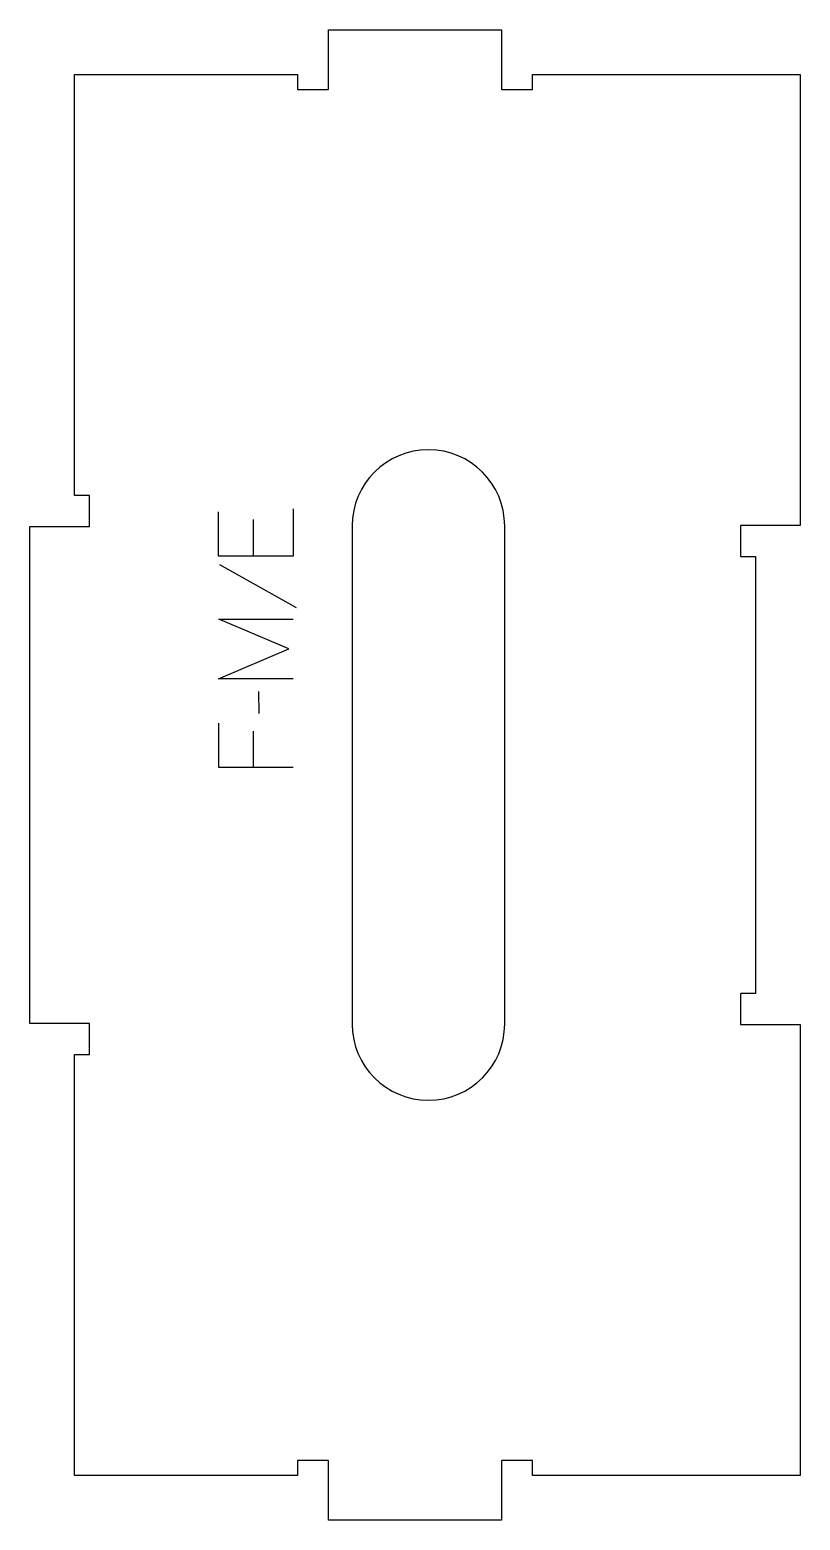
# Model space of a CAD drawing. Header units: millimetres. Extents: x -157 to 152, y -299 to 299.
import ezdxf

# ---------------------------------------------------------------- set-up
doc = ezdxf.new("R2010")
doc.units = ezdxf.units.MM
for name, color, linetype, true_color in [('1_ANYTOOL_1MMDEEP_LABELS_S', 2, 'Continuous', 0xffff00), ('3_ANYTOOL_CUTTHROUGH_INSID', 4, 'Continuous', 0x00ffff), ('4_ANYTOOL_CUTTHROUGH_OUTSI', 5, 'Continuous', 0x0000ff)]:
    doc.layers.add(name, color=color, linetype=linetype, true_color=true_color)

msp = doc.modelspace()

# ---------------------------------------------------------------- linework, layer by layer
at = {"layer": '1_ANYTOOL_1MMDEEP_LABELS_S'}
for p, q in [((-67.64, 102.56), (-67.64, 87.9)), ((-81.1, 84.47), (-50.33, 67.29)), ((-65.45, 33.47), (-65.37, 24.69)), ((-67.6, 17.66), (-67.6, 3.17))]:
    msp.add_line(p, q, dxfattribs=at)
for points in [[(-51.57, 106.84), (-51.57, 87.9), (-81.57, 87.9), (-81.57, 105.73)], [(-51.57, 38.61), (-81.57, 38.61), (-53.2, 50.61), (-81.44, 62.61), (-51.57, 62.61)], [(-81.57, 20.83), (-81.57, 3.17), (-51.57, 3.17)]]:
    msp.add_lwpolyline(points, dxfattribs=at)
at = {"layer": '3_ANYTOOL_CUTTHROUGH_INSID'}
msp.add_lwpolyline([(-27.82, -100, 1), (33.46, -100), (33.46, 100, 1), (-27.82, 100)], format="xyb", close=True, dxfattribs=at)
at = {"layer": '4_ANYTOOL_CUTTHROUGH_OUTSI'}
msp.add_lwpolyline([(134.18, -87.75), (128.43, -87.75, 0.414214), (128.18, -88), (128.18, -100, 0.414214), (128.43, -100.25), (152.18, -100.25), (152.18, -281.25), (44.68, -281.25), (44.68, -275.5, 0.414214), (44.43, -275.25), (32.43, -275.25, 0.414214), (32.18, -275.5), (32.18, -299.25), (-37.32, -299.25), (-37.32, -275.5, 0.414214), (-37.57, -275.25), (-49.57, -275.25, 0.414214), (-49.82, -275.5), (-49.82, -281.25), (-139.32, -281.25), (-139.32, -112.25), (-133.57, -112.25, 0.414214), (-133.32, -112), (-133.32, -100, 0.414214), (-133.57, -99.75), (-157.32, -99.75), (-157.32, 99.75), (-133.57, 99.75, 0.414214), (-133.32, 100), (-133.32, 112, 0.414214), (-133.57, 112.25), (-139.32, 112.25), (-139.32, 281.25), (-49.82, 281.25), (-49.82, 275.5, 0.414214), (-49.57, 275.25), (-37.57, 275.25, 0.414214), (-37.32, 275.5), (-37.32, 299.25), (32.18, 299.25), (32.18, 275.5, 0.414214), (32.43, 275.25), (44.43, 275.25, 0.414214), (44.68, 275.5), (44.68, 281.25), (152.18, 281.25), (152.18, 100.25), (128.43, 100.25, 0.414214), (128.18, 100), (128.18, 88, 0.414214), (128.43, 87.75), (134.18, 87.75)], format="xyb", close=True, dxfattribs=at)

doc.saveas('drawing.dxf')
